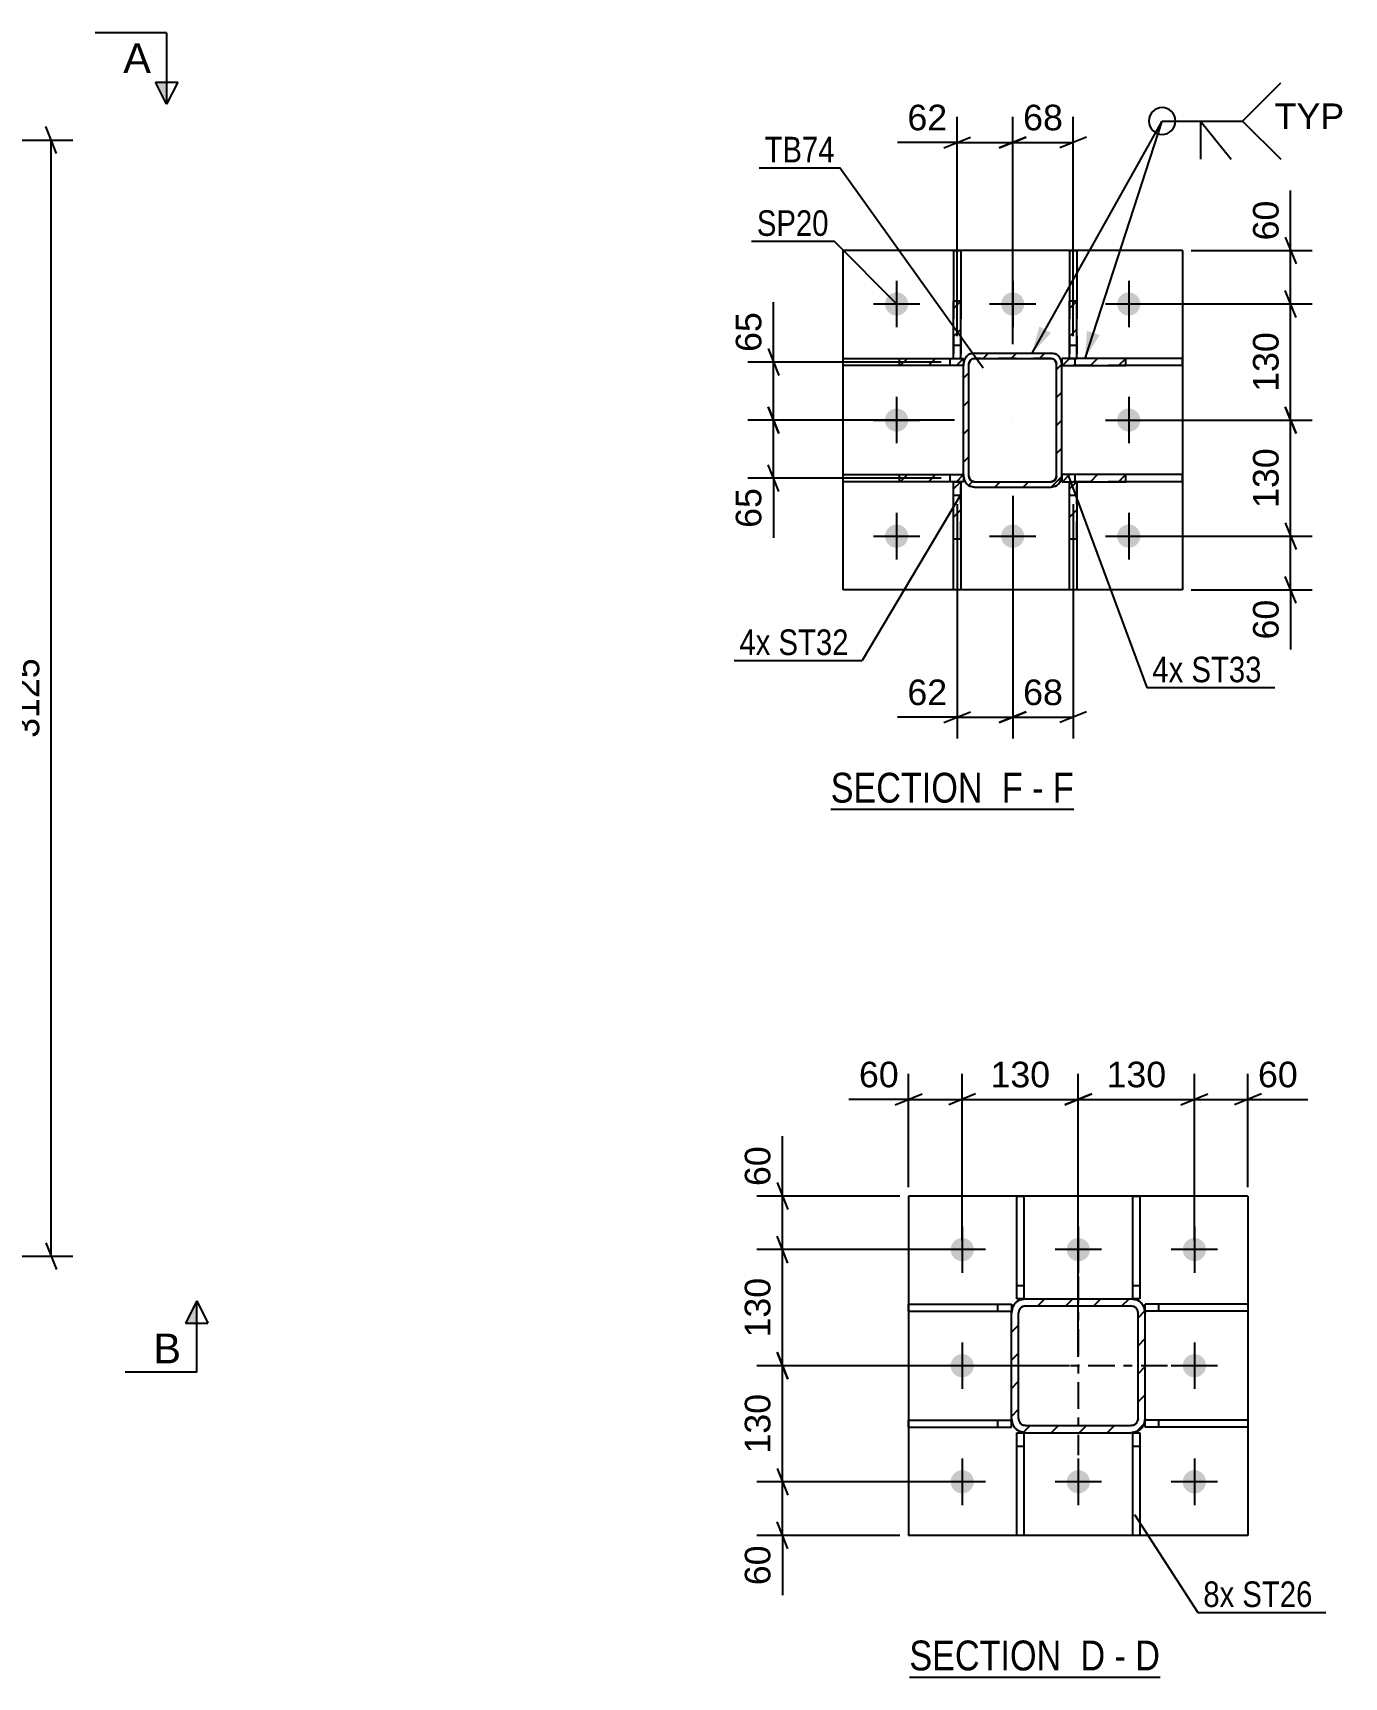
# Model space of a CAD drawing. Header units: millimetres. Extents: x 0 to 1189, y 0 to 841.
# Drawn here: x 789.3 to 936.2, y 449.3 to 633.4 of the extents above; entities that cross this region are included whole.
import ezdxf

# ---------------------------------------------------------------- set-up
doc = ezdxf.new("R2010")
doc.units = ezdxf.units.MM
doc.linetypes.add('DXK_LINE_DOT2', pattern=[3.9198, 1.9599, -1.9599])
doc.linetypes.add('DXK_LINE_DOT3', pattern=[5.9187, 2.979, -0.9799, 0.9799, -0.9799])
doc.styles.add('Arial', font='ARIAL.TTF', dxfattribs={"height": 0.2})
doc.styles.add('Arial Narrow', font='ARIALN.TTF', dxfattribs={"height": 0.2})

# ---------------------------------------------------------------- blocks, each defined once
blk = doc.blocks.new('Unknown-203770571-18 - 6657')
at = {"color": 6, "linetype": 'Continuous'}
blk.add_line((878.67, 546.48), (905.88, 546.48), dxfattribs=at)
at = {"color": 0, "linetype": 'Continuous'}
for points in [[(896.78, 547.23), (896.78, 550.73), (878.67, 550.73), (878.67, 547.23)], [(900.17, 547.23), (900.17, 550.73), (897.83, 550.73), (897.83, 547.23)], [(902.49, 547.23), (902.49, 550.73), (901.22, 550.73), (901.22, 547.23)], [(905.88, 547.23), (905.88, 550.73), (903.54, 550.73), (903.54, 547.23)]]:
    blk.add_wipeout(points, dxfattribs=at)
at = {"color": 7, "linetype": 'Continuous', "style": 'Arial Narrow'}
for s, p in [('SECTION ', (878.67, 547.23)), ('F', (897.83, 547.23)), ('F', (903.54, 547.23)), ('-', (901.22, 547.23))]:
    blk.add_text(s, height=3.34, dxfattribs=at).set_placement(p)
blk = doc.blocks.new('Unknown-203770571-13 - 39907')
at = {"color": 6, "linetype": 'Continuous'}
blk.add_line((887.48, 449.3), (915.55, 449.3), dxfattribs=at)
at = {"color": 0, "linetype": 'Continuous'}
for points in [[(905.59, 450.05), (905.59, 453.55), (887.48, 453.55), (887.48, 450.05)], [(909.41, 450.05), (909.41, 453.55), (906.64, 453.55), (906.64, 450.05)], [(911.73, 450.05), (911.73, 453.55), (910.46, 453.55), (910.46, 450.05)], [(915.55, 450.05), (915.55, 453.55), (912.78, 453.55), (912.78, 450.05)]]:
    blk.add_wipeout(points, dxfattribs=at)
at = {"color": 7, "linetype": 'Continuous', "style": 'Arial Narrow'}
for s, p in [('SECTION ', (887.48, 450.05)), ('D', (906.64, 450.05)), ('D', (912.78, 450.05)), ('-', (910.46, 450.05))]:
    blk.add_text(s, height=3.34, dxfattribs=at).set_placement(p)
blk = doc.blocks.new('Part-203770571-6800 - 6657')
at = {"linetype": 'Continuous'}
h = blk.add_hatch(dxfattribs=at)
h.set_pattern_fill('', scale=0.7, style=0, pattern_type=0)
h.set_pattern_definition([(45, (911.7072, 583.9714), (-1.57154, 1.57154), [])])
h.paths.add_polyline_path([(911.71, 583.17), (911.71, 583.97), (904.55, 583.97), (904.55, 583.17)])
at = {"color": 7, "linetype": 'DXK_LINE_DOT2'}
for p, q in [((911.71, 583.97), (904.55, 583.97)), ((904.55, 583.97), (904.55, 583.17)), ((906.05, 583.17), (906.05, 583.97)), ((911.71, 583.17), (904.55, 583.17))]:
    blk.add_line(p, q, dxfattribs=at)
at = {"color": 2, "linetype": 'Continuous'}
for p, q in [((911.71, 583.97), (904.55, 583.97)), ((904.55, 583.97), (904.55, 583.17)), ((918.05, 583.97), (911.71, 583.97)), ((911.71, 583.17), (911.71, 583.97)), ((918.05, 583.17), (918.05, 583.97)), ((904.55, 583.17), (911.71, 583.17)), ((918.05, 583.17), (911.71, 583.17))]:
    blk.add_line(p, q, dxfattribs=at)
blk = doc.blocks.new('Part-203770571-6832 - 6657')
at = {"linetype": 'Continuous'}
h = blk.add_hatch(dxfattribs=at)
h.set_pattern_fill('', scale=0.7, style=0, pattern_type=0)
h.set_pattern_definition([(45, (904.55, 583.7689), (-1.57154, 1.57154), [])])
h.paths.add_polyline_path([(904.46, 583.31), (904.55, 583.77), (904.55, 596.37), (904.46, 596.83), (904.2, 597.22), (903.81, 597.48), (903.35, 597.57), (894.75, 597.57), (894.29, 597.48), (893.9, 597.22), (893.64, 596.83), (893.55, 596.37), (893.55, 583.77), (893.64, 583.31), (893.9, 582.92), (894.29, 582.66), (894.75, 582.57), (903.35, 582.57), (903.81, 582.66), (904.2, 582.92)])
h.paths.add_polyline_path([(903.58, 583.21), (903.35, 583.17), (894.75, 583.17), (894.52, 583.21), (894.33, 583.34), (894.2, 583.54), (894.15, 583.77), (894.15, 596.37), (894.2, 596.6), (894.33, 596.79), (894.52, 596.92), (894.75, 596.97), (903.35, 596.97), (903.58, 596.92), (903.77, 596.79), (903.9, 596.6), (903.95, 596.37), (903.95, 583.77), (903.9, 583.54), (903.77, 583.34)])
at = {"color": 7, "linetype": 'DXK_LINE_DOT2'}
for p, q in [((893.55, 596.37), (893.64, 596.83)), ((894.2, 596.6), (894.15, 596.37)), ((894.33, 596.79), (894.2, 596.6)), ((894.29, 597.48), (894.75, 597.57)), ((894.52, 596.92), (894.33, 596.79)), ((894.75, 596.97), (894.52, 596.92)), ((894.75, 597.57), (903.35, 597.57)), ((903.35, 596.97), (894.75, 596.97)), ((903.35, 597.57), (903.81, 597.48)), ((903.58, 596.92), (903.35, 596.97)), ((903.77, 596.79), (903.58, 596.92)), ((903.9, 596.6), (903.77, 596.79)), ((903.95, 596.37), (903.9, 596.6)), ((904.46, 596.83), (904.55, 596.37)), ((893.55, 583.77), (893.55, 596.37)), ((894.15, 583.77), (894.15, 596.37)), ((903.95, 583.77), (903.95, 596.37)), ((904.55, 583.77), (904.55, 596.37)), ((893.64, 583.31), (893.55, 583.77)), ((894.15, 583.77), (894.2, 583.54)), ((903.9, 583.54), (903.95, 583.77)), ((904.55, 583.77), (904.46, 583.31)), ((894.2, 583.54), (894.33, 583.34)), ((894.75, 582.57), (894.29, 582.66)), ((894.33, 583.34), (894.52, 583.21)), ((894.52, 583.21), (894.75, 583.17)), ((894.75, 583.17), (903.35, 583.17)), ((894.75, 582.57), (903.35, 582.57)), ((903.35, 583.17), (903.58, 583.21)), ((903.81, 582.66), (903.35, 582.57)), ((903.58, 583.21), (903.77, 583.34)), ((903.77, 583.34), (903.9, 583.54))]:
    blk.add_line(p, q, dxfattribs=at)
at = {"color": 2, "linetype": 'Continuous'}
for p, q in [((893.64, 596.83), (893.55, 596.37)), ((894.15, 596.37), (894.2, 596.6)), ((894.2, 596.6), (894.33, 596.79)), ((894.75, 597.57), (894.29, 597.48)), ((894.33, 596.79), (894.52, 596.92)), ((894.52, 596.92), (894.75, 596.97)), ((894.75, 597.57), (903.35, 597.57)), ((894.75, 596.97), (903.35, 596.97)), ((903.81, 597.48), (903.35, 597.57)), ((903.35, 596.97), (903.58, 596.92)), ((903.58, 596.92), (903.77, 596.79)), ((903.77, 596.79), (903.9, 596.6)), ((903.9, 596.6), (903.95, 596.37)), ((904.55, 596.37), (904.46, 596.83)), ((893.55, 583.77), (893.55, 596.37)), ((894.15, 583.77), (894.15, 596.37)), ((903.95, 583.77), (903.95, 596.37)), ((904.55, 583.77), (904.55, 596.37)), ((893.55, 583.77), (893.64, 583.31)), ((894.2, 583.54), (894.15, 583.77)), ((903.95, 583.77), (903.9, 583.54)), ((904.46, 583.31), (904.55, 583.77)), ((894.33, 583.34), (894.2, 583.54)), ((894.29, 582.66), (894.75, 582.57)), ((894.52, 583.21), (894.33, 583.34)), ((894.75, 583.17), (894.52, 583.21)), ((894.75, 583.17), (903.35, 583.17)), ((894.75, 582.57), (903.35, 582.57)), ((903.58, 583.21), (903.35, 583.17)), ((903.35, 582.57), (903.81, 582.66)), ((903.77, 583.34), (903.58, 583.21)), ((903.9, 583.54), (903.77, 583.34))]:
    blk.add_line(p, q, dxfattribs=at)
at = {"color": 7, "linetype": 'DXK_LINE_DOT3'}
blk.add_line((899.05, 590.07), (899.05, 590.07), dxfattribs=at)
at = {"color": 7, "linetype": 'DXK_LINE_DOT2'}
for centre, start, end in [((894.75, 596.37), 112.5, 157.5), ((903.35, 596.37), 22.5, 67.5), ((894.75, 583.77), 202.5, 247.5), ((903.35, 583.77), 292.5, 337.5)]:
    blk.add_arc(centre, 1.2, start, end, dxfattribs=at)
at = {"color": 2, "linetype": 'Continuous'}
for centre, start, end in [((894.75, 596.37), 112.5, 157.5), ((903.35, 596.37), 22.5, 67.5), ((894.75, 583.77), 202.5, 247.5), ((903.35, 583.77), 292.5, 337.5)]:
    blk.add_arc(centre, 1.2, start, end, dxfattribs=at)
blk = doc.blocks.new('Part-203770571-6769 - 6657')
at = {"linetype": 'Continuous'}
h = blk.add_hatch(dxfattribs=at)
h.set_pattern_fill('', scale=0.7, style=0, pattern_type=0)
h.set_pattern_definition([(45, (906.2342, 603.3819), (-1.57154, 1.57154), [])])
h.paths.add_polyline_path([(906.23, 596.96), (906.23, 603.38), (905.43, 603.38), (905.43, 596.96)])
at = {"color": 2, "linetype": 'Continuous'}
for p, q in [((905.43, 609.07), (905.43, 603.38)), ((905.43, 609.07), (906.23, 609.07)), ((906.23, 609.07), (906.23, 603.38)), ((905.43, 596.96), (905.43, 603.38)), ((906.23, 603.38), (905.43, 603.38)), ((906.23, 596.96), (906.23, 603.38)), ((905.43, 596.96), (906.23, 596.96))]:
    blk.add_line(p, q, dxfattribs=at)
at = {"color": 7, "linetype": 'DXK_LINE_DOT2'}
for p, q in [((905.43, 603.38), (905.43, 596.96)), ((906.23, 603.38), (906.23, 596.96)), ((905.43, 598.46), (906.23, 598.46)), ((905.43, 596.96), (906.23, 596.96))]:
    blk.add_line(p, q, dxfattribs=at)
blk = doc.blocks.new('Part-203770571-6790 - 6657')
at = {"linetype": 'Continuous'}
h = blk.add_hatch(dxfattribs=at)
h.set_pattern_fill('', scale=0.7, style=0, pattern_type=0)
h.set_pattern_definition([(45, (893.5499, 583.9717), (-1.57154, 1.57154), [])])
h.paths.add_polyline_path([(893.55, 583.17), (893.55, 583.97), (886.39, 583.97), (886.39, 583.17)])
at = {"color": 2, "linetype": 'Continuous'}
for p, q in [((880.05, 583.17), (880.05, 583.97)), ((880.05, 583.97), (886.39, 583.97)), ((886.39, 583.97), (893.55, 583.97)), ((886.39, 583.17), (886.39, 583.97)), ((893.55, 583.97), (893.55, 583.17)), ((886.39, 583.17), (880.05, 583.17)), ((893.55, 583.17), (886.39, 583.17))]:
    blk.add_line(p, q, dxfattribs=at)
at = {"color": 7, "linetype": 'DXK_LINE_DOT2'}
for p, q in [((886.39, 583.97), (893.55, 583.97)), ((892.05, 583.17), (892.05, 583.97)), ((893.55, 583.97), (893.55, 583.17)), ((893.55, 583.17), (886.39, 583.17))]:
    blk.add_line(p, q, dxfattribs=at)
blk = doc.blocks.new('Part-203770571-6795 - 6657')
at = {"linetype": 'Continuous'}
h = blk.add_hatch(dxfattribs=at)
h.set_pattern_fill('', scale=0.7, style=0, pattern_type=0)
h.set_pattern_definition([(45, (893.5499, 596.9717), (-1.57154, 1.57154), [])])
h.paths.add_polyline_path([(893.55, 596.17), (893.55, 596.97), (886.39, 596.97), (886.39, 596.17)])
at = {"color": 2, "linetype": 'Continuous'}
for p, q in [((880.05, 596.17), (880.05, 596.97)), ((880.05, 596.97), (886.39, 596.97)), ((886.39, 596.97), (893.55, 596.97)), ((886.39, 596.17), (886.39, 596.97)), ((893.55, 596.97), (893.55, 596.17)), ((886.39, 596.17), (880.05, 596.17)), ((893.55, 596.17), (886.39, 596.17))]:
    blk.add_line(p, q, dxfattribs=at)
at = {"color": 7, "linetype": 'DXK_LINE_DOT2'}
for p, q in [((886.39, 596.97), (893.55, 596.97)), ((892.05, 596.17), (892.05, 596.97)), ((893.55, 596.97), (893.55, 596.17)), ((893.55, 596.17), (886.39, 596.17))]:
    blk.add_line(p, q, dxfattribs=at)
blk = doc.blocks.new('Part-203770571-6805 - 6657')
at = {"linetype": 'Continuous'}
h = blk.add_hatch(dxfattribs=at)
h.set_pattern_fill('', scale=0.7, style=0, pattern_type=0)
h.set_pattern_definition([(45, (911.7072, 596.9714), (-1.57154, 1.57154), [])])
h.paths.add_polyline_path([(911.71, 596.17), (911.71, 596.97), (904.55, 596.97), (904.55, 596.17)])
at = {"color": 7, "linetype": 'DXK_LINE_DOT2'}
for p, q in [((911.71, 596.97), (904.55, 596.97)), ((904.55, 596.97), (904.55, 596.17)), ((906.05, 596.17), (906.05, 596.97)), ((911.71, 596.17), (904.55, 596.17))]:
    blk.add_line(p, q, dxfattribs=at)
at = {"color": 2, "linetype": 'Continuous'}
for p, q in [((911.71, 596.97), (904.55, 596.97)), ((904.55, 596.97), (904.55, 596.17)), ((918.05, 596.97), (911.71, 596.97)), ((911.71, 596.17), (911.71, 596.97)), ((918.05, 596.17), (918.05, 596.97)), ((904.55, 596.17), (911.71, 596.17)), ((918.05, 596.17), (911.71, 596.17))]:
    blk.add_line(p, q, dxfattribs=at)
blk = doc.blocks.new('Part-203770571-6812 - 6657')
at = {"color": 2, "linetype": 'Continuous'}
for p, q in [((918.05, 609.07), (880.05, 609.07)), ((880.05, 571.07), (880.05, 609.07)), ((918.05, 609.07), (918.05, 571.07)), ((918.05, 571.07), (880.05, 571.07))]:
    blk.add_line(p, q, dxfattribs=at)
blk = doc.blocks.new('Part-203770571-6837 - 6657')
at = {"linetype": 'Continuous'}
h = blk.add_hatch(dxfattribs=at)
h.set_pattern_fill('', scale=0.7, style=0, pattern_type=0)
h.set_pattern_definition([(45, (893.2343, 583.161), (-1.57154, 1.57154), [])])
h.paths.add_polyline_path([(893.23, 576.75), (893.23, 583.16), (892.43, 583.16), (892.43, 576.75)])
at = {"color": 7, "linetype": 'DXK_LINE_DOT2'}
for p, q in [((892.43, 576.75), (892.43, 583.16)), ((892.43, 583.16), (893.23, 583.16)), ((893.23, 576.75), (893.23, 583.16)), ((892.43, 581.66), (893.23, 581.66))]:
    blk.add_line(p, q, dxfattribs=at)
at = {"color": 2, "linetype": 'Continuous'}
for p, q in [((892.43, 576.75), (892.43, 583.16)), ((892.43, 583.16), (893.23, 583.16)), ((893.23, 583.16), (893.23, 576.75)), ((892.43, 571.07), (892.43, 576.75)), ((893.23, 576.75), (892.43, 576.75)), ((893.23, 576.75), (893.23, 571.07)), ((893.23, 571.07), (892.43, 571.07))]:
    blk.add_line(p, q, dxfattribs=at)
blk = doc.blocks.new('Part-203770571-6842 - 6657')
at = {"linetype": 'Continuous'}
h = blk.add_hatch(dxfattribs=at)
h.set_pattern_fill('', scale=0.7, style=0, pattern_type=0)
h.set_pattern_definition([(45, (906.2337, 583.161), (-1.57154, 1.57154), [])])
h.paths.add_polyline_path([(906.23, 576.75), (906.23, 583.16), (905.43, 583.16), (905.43, 576.75)])
at = {"color": 7, "linetype": 'DXK_LINE_DOT2'}
for p, q in [((905.43, 576.75), (905.43, 583.16)), ((905.43, 583.16), (906.23, 583.16)), ((906.23, 576.75), (906.23, 583.16)), ((905.43, 581.66), (906.23, 581.66))]:
    blk.add_line(p, q, dxfattribs=at)
at = {"color": 2, "linetype": 'Continuous'}
for p, q in [((905.43, 576.75), (905.43, 583.16)), ((905.43, 583.16), (906.23, 583.16)), ((906.23, 583.16), (906.23, 576.75)), ((905.43, 571.07), (905.43, 576.75)), ((906.23, 576.75), (905.43, 576.75)), ((906.23, 576.75), (906.23, 571.07)), ((906.23, 571.07), (905.43, 571.07))]:
    blk.add_line(p, q, dxfattribs=at)
blk = doc.blocks.new('Part-203770571-6847 - 6657')
at = {"linetype": 'Continuous'}
h = blk.add_hatch(dxfattribs=at)
h.set_pattern_fill('', scale=0.7, style=0, pattern_type=0)
h.set_pattern_definition([(45, (893.2348, 603.3819), (-1.57154, 1.57154), [])])
h.paths.add_polyline_path([(893.23, 596.96), (893.23, 603.38), (892.43, 603.38), (892.43, 596.96)])
at = {"color": 2, "linetype": 'Continuous'}
for p, q in [((892.43, 609.07), (892.43, 603.38)), ((892.43, 609.07), (893.23, 609.07)), ((893.23, 609.07), (893.23, 603.38)), ((892.43, 596.96), (892.43, 603.38)), ((893.23, 603.38), (892.43, 603.38)), ((893.23, 596.96), (893.23, 603.38)), ((892.43, 596.96), (893.23, 596.96))]:
    blk.add_line(p, q, dxfattribs=at)
at = {"color": 7, "linetype": 'DXK_LINE_DOT2'}
for p, q in [((892.43, 603.38), (892.43, 596.96)), ((893.23, 603.38), (893.23, 596.96)), ((892.43, 598.46), (893.23, 598.46)), ((892.43, 596.96), (893.23, 596.96))]:
    blk.add_line(p, q, dxfattribs=at)
blk = doc.blocks.new('Bolt-203770571-6865 - 6657')
at = {"linetype": 'Continuous'}
for points in [[(887.35, 603.07, -1), (884.75, 603.07, -1)], [(900.35, 603.07, -1), (897.75, 603.07, -1)], [(913.35, 603.07, -1), (910.75, 603.07, -1)], [(887.35, 590.07, -1), (884.75, 590.07, -1)], [(913.35, 590.07, -1), (910.75, 590.07, -1)], [(887.35, 577.07, -1), (884.75, 577.07, -1)], [(900.35, 577.07, -1), (897.75, 577.07, -1)], [(913.35, 577.07, -1), (910.75, 577.07, -1)]]:
    blk.add_hatch(color=1, dxfattribs=at).paths.add_polyline_path(points)
at = {"color": 1, "linetype": 'Continuous'}
for p, q in [((886.05, 605.67), (886.05, 600.47)), ((899.05, 605.67), (899.05, 600.47)), ((912.05, 605.67), (912.05, 600.47)), ((883.45, 603.07), (888.65, 603.07)), ((896.45, 603.07), (901.65, 603.07)), ((909.45, 603.07), (914.65, 603.07)), ((886.05, 592.67), (886.05, 587.47)), ((912.05, 592.67), (912.05, 587.47)), ((883.45, 590.07), (888.65, 590.07)), ((909.45, 590.07), (914.65, 590.07)), ((886.05, 579.67), (886.05, 574.47)), ((899.05, 579.67), (899.05, 574.47)), ((912.05, 579.67), (912.05, 574.47)), ((883.45, 577.07), (888.65, 577.07)), ((896.45, 577.07), (901.65, 577.07)), ((909.45, 577.07), (914.65, 577.07))]:
    blk.add_line(p, q, dxfattribs=at)
blk = doc.blocks.new('Part-203770571-40049 - 39907')
at = {"color": 2, "linetype": 'Continuous'}
for p, q in [((899.5, 465.17), (899.5, 476.67)), ((899.5, 476.67), (900.3, 476.67)), ((900.3, 476.67), (900.3, 465.17)), ((900.3, 465.17), (899.5, 465.17))]:
    blk.add_line(p, q, dxfattribs=at)
at = {"color": 7, "linetype": 'DXK_LINE_DOT2'}
blk.add_line((899.5, 475.17), (900.3, 475.17), dxfattribs=at)
blk = doc.blocks.new('Part-203770571-39924 - 39907')
at = {"color": 2, "linetype": 'Continuous'}
for p, q in [((925.4, 503.17), (887.4, 503.17)), ((887.4, 503.17), (887.4, 465.17)), ((925.4, 503.17), (925.4, 465.17)), ((925.4, 465.17), (887.4, 465.17))]:
    blk.add_line(p, q, dxfattribs=at)
blk = doc.blocks.new('Part-203770571-40053 - 39907')
at = {"color": 2, "linetype": 'Continuous'}
for p, q in [((887.4, 477.27), (887.4, 478.07)), ((887.4, 478.07), (898.9, 478.07)), ((887.4, 477.27), (898.9, 477.27)), ((898.9, 477.27), (898.9, 478.07))]:
    blk.add_line(p, q, dxfattribs=at)
at = {"color": 7, "linetype": 'DXK_LINE_DOT2'}
blk.add_line((897.4, 477.27), (897.4, 478.07), dxfattribs=at)
blk = doc.blocks.new('Part-203770571-40005 - 39907')
at = {"linetype": 'Continuous'}
h = blk.add_hatch(dxfattribs=at)
h.set_pattern_fill('', scale=0.7, style=0, pattern_type=0)
h.set_pattern_definition([(45, (912.911, 476.7885), (-1.57154, 1.57154), [])])
h.paths.add_polyline_path([(912.3, 476.67), (912.91, 476.79), (913.43, 477.14), (913.78, 477.65), (913.9, 478.27), (913.9, 490.07), (913.78, 490.68), (913.43, 491.2), (912.91, 491.54), (912.3, 491.67), (900.5, 491.67), (899.89, 491.54), (899.37, 491.2), (899.02, 490.68), (898.9, 490.07), (898.9, 478.27), (899.02, 477.65), (899.37, 477.14), (899.89, 476.79), (900.5, 476.67)])
h.paths.add_polyline_path([(900.5, 477.47), (900.19, 477.53), (899.93, 477.7), (899.76, 477.96), (899.7, 478.27), (899.7, 490.07), (899.76, 490.37), (899.93, 490.63), (900.19, 490.81), (900.5, 490.87), (912.3, 490.87), (912.6, 490.81), (912.86, 490.63), (913.04, 490.37), (913.1, 490.07), (913.1, 478.27), (913.04, 477.96), (912.86, 477.7), (912.6, 477.53), (912.3, 477.47)])
at = {"color": 7, "linetype": 'DXK_LINE_DOT3'}
for p, q in [((906.4, 494.17), (906.4, 474.17)), ((916.4, 484.17), (896.4, 484.17))]:
    blk.add_line(p, q, dxfattribs=at)
at = {"color": 7, "linetype": 'DXK_LINE_DOT2'}
for p, q in [((899.89, 491.54), (900.5, 491.67)), ((900.5, 491.67), (912.3, 491.67)), ((912.3, 491.67), (912.91, 491.54)), ((898.9, 490.07), (899.02, 490.68)), ((898.9, 478.27), (898.9, 490.07)), ((899.76, 490.37), (899.7, 490.07)), ((899.7, 478.27), (899.7, 490.07)), ((900.5, 490.87), (900.19, 490.81)), ((900.5, 490.87), (912.3, 490.87)), ((912.6, 490.81), (912.3, 490.87)), ((913.1, 490.07), (913.04, 490.37)), ((913.1, 478.27), (913.1, 490.07)), ((913.78, 490.68), (913.9, 490.07)), ((913.9, 478.27), (913.9, 490.07)), ((899.02, 477.65), (898.9, 478.27)), ((899.7, 478.27), (899.76, 477.96)), ((900.19, 477.53), (900.5, 477.47)), ((900.5, 477.47), (912.3, 477.47)), ((912.3, 477.47), (912.6, 477.53)), ((913.04, 477.96), (913.1, 478.27)), ((913.9, 478.27), (913.78, 477.65)), ((900.5, 476.67), (899.89, 476.79)), ((900.5, 476.67), (912.3, 476.67)), ((912.91, 476.79), (912.3, 476.67))]:
    blk.add_line(p, q, dxfattribs=at)
at = {"color": 2, "linetype": 'Continuous'}
for p, q in [((900.5, 491.67), (899.89, 491.54)), ((900.5, 491.67), (912.3, 491.67)), ((912.91, 491.54), (912.3, 491.67)), ((899.02, 490.68), (898.9, 490.07)), ((898.9, 478.27), (898.9, 490.07)), ((899.7, 490.07), (899.76, 490.37)), ((899.7, 478.27), (899.7, 490.07)), ((900.19, 490.81), (900.5, 490.87)), ((900.5, 490.87), (912.3, 490.87)), ((912.3, 490.87), (912.6, 490.81)), ((913.04, 490.37), (913.1, 490.07)), ((913.1, 478.27), (913.1, 490.07)), ((913.9, 490.07), (913.78, 490.68)), ((913.9, 478.27), (913.9, 490.07)), ((898.9, 478.27), (899.02, 477.65)), ((899.76, 477.96), (899.7, 478.27)), ((900.5, 477.47), (900.19, 477.53)), ((900.5, 477.47), (912.3, 477.47)), ((912.6, 477.53), (912.3, 477.47)), ((913.1, 478.27), (913.04, 477.96)), ((913.78, 477.65), (913.9, 478.27)), ((899.89, 476.79), (900.5, 476.67)), ((900.5, 476.67), (912.3, 476.67)), ((912.3, 476.67), (912.91, 476.79))]:
    blk.add_line(p, q, dxfattribs=at)
at = {"color": 7, "linetype": 'DXK_LINE_DOT2'}
for centre, radius, start, end in [((900.5, 490.07), 1.6, 112.5, 157.5), ((900.5, 490.07), 0.8, 112.5, 157.5), ((912.3, 490.07), 0.8, 22.5, 67.5), ((912.3, 490.07), 1.6, 22.5, 67.5), ((900.5, 478.27), 1.6, 202.5, 247.5), ((900.5, 478.27), 0.8, 202.5, 247.5), ((912.3, 478.27), 0.8, 292.5, 337.5), ((912.3, 478.27), 1.6, 292.5, 337.5)]:
    blk.add_arc(centre, radius, start, end, dxfattribs=at)
at = {"color": 2, "linetype": 'Continuous'}
for centre, radius, start, end in [((900.5, 490.07), 1.6, 112.5, 157.5), ((900.5, 490.07), 0.8, 112.5, 157.5), ((912.3, 490.07), 0.8, 22.5, 67.5), ((912.3, 490.07), 1.6, 22.5, 67.5), ((900.5, 478.27), 1.6, 202.5, 247.5), ((900.5, 478.27), 0.8, 202.5, 247.5), ((912.3, 478.27), 0.8, 292.5, 337.5), ((912.3, 478.27), 1.6, 292.5, 337.5)]:
    blk.add_arc(centre, radius, start, end, dxfattribs=at)
blk = doc.blocks.new('Part-203770571-40050 - 39907')
at = {"color": 2, "linetype": 'Continuous'}
for p, q in [((912.5, 465.17), (912.5, 476.67)), ((912.5, 476.67), (913.3, 476.67)), ((913.3, 476.67), (913.3, 465.17)), ((913.3, 465.17), (912.5, 465.17))]:
    blk.add_line(p, q, dxfattribs=at)
at = {"color": 7, "linetype": 'DXK_LINE_DOT2'}
blk.add_line((912.5, 475.17), (913.3, 475.17), dxfattribs=at)
blk = doc.blocks.new('Part-203770571-40051 - 39907')
at = {"color": 2, "linetype": 'Continuous'}
for p, q in [((899.5, 491.67), (899.5, 503.17)), ((899.5, 503.17), (900.3, 503.17)), ((900.3, 503.17), (900.3, 491.67)), ((900.3, 491.67), (899.5, 491.67))]:
    blk.add_line(p, q, dxfattribs=at)
at = {"color": 7, "linetype": 'DXK_LINE_DOT2'}
blk.add_line((899.5, 493.17), (900.3, 493.17), dxfattribs=at)
blk = doc.blocks.new('Part-203770571-40052 - 39907')
at = {"color": 2, "linetype": 'Continuous'}
for p, q in [((912.5, 491.67), (912.5, 503.17)), ((912.5, 503.17), (913.3, 503.17)), ((913.3, 503.17), (913.3, 491.67)), ((913.3, 491.67), (912.5, 491.67))]:
    blk.add_line(p, q, dxfattribs=at)
at = {"color": 7, "linetype": 'DXK_LINE_DOT2'}
blk.add_line((912.5, 493.17), (913.3, 493.17), dxfattribs=at)
blk = doc.blocks.new('Part-203770571-40054 - 39907')
at = {"color": 2, "linetype": 'Continuous'}
for p, q in [((887.4, 490.27), (887.4, 491.07)), ((887.4, 491.07), (898.9, 491.07)), ((887.4, 490.27), (898.9, 490.27)), ((898.9, 491.07), (898.9, 490.27))]:
    blk.add_line(p, q, dxfattribs=at)
at = {"color": 7, "linetype": 'DXK_LINE_DOT2'}
blk.add_line((897.4, 490.27), (897.4, 491.07), dxfattribs=at)
blk = doc.blocks.new('Part-203770571-40055 - 39907')
at = {"color": 2, "linetype": 'Continuous'}
for p, q in [((925.4, 478.07), (913.9, 478.07)), ((913.9, 477.27), (913.9, 478.07)), ((925.4, 477.27), (913.9, 477.27)), ((925.4, 478.07), (925.4, 477.27))]:
    blk.add_line(p, q, dxfattribs=at)
at = {"color": 7, "linetype": 'DXK_LINE_DOT2'}
blk.add_line((915.4, 477.27), (915.4, 478.07), dxfattribs=at)
blk = doc.blocks.new('Part-203770571-40056 - 39907')
at = {"color": 2, "linetype": 'Continuous'}
for p, q in [((925.4, 491.07), (913.9, 491.07)), ((913.9, 490.27), (913.9, 491.07)), ((925.4, 490.27), (913.9, 490.27)), ((925.4, 491.07), (925.4, 490.27))]:
    blk.add_line(p, q, dxfattribs=at)
at = {"color": 7, "linetype": 'DXK_LINE_DOT2'}
blk.add_line((915.4, 490.27), (915.4, 491.07), dxfattribs=at)
blk = doc.blocks.new('Bolt-203770571-40081 - 39907')
at = {"linetype": 'Continuous'}
for points in [[(894.7, 497.17, -1), (892.1, 497.17, -1)], [(907.7, 497.17, -1), (905.1, 497.17, -1)], [(920.7, 497.17, -1), (918.1, 497.17, -1)], [(894.7, 484.17, -1), (892.1, 484.17, -1)], [(920.7, 484.17, -1), (918.1, 484.17, -1)], [(894.7, 471.17, -1), (892.1, 471.17, -1)], [(907.7, 471.17, -1), (905.1, 471.17, -1)], [(920.7, 471.17, -1), (918.1, 471.17, -1)]]:
    blk.add_hatch(color=1, dxfattribs=at).paths.add_polyline_path(points)
at = {"color": 1, "linetype": 'Continuous'}
for p, q in [((893.4, 499.77), (893.4, 494.57)), ((906.4, 499.77), (906.4, 494.57)), ((919.4, 499.77), (919.4, 494.57)), ((896, 497.17), (890.8, 497.17)), ((909, 497.17), (903.8, 497.17)), ((922, 497.17), (916.8, 497.17)), ((893.4, 486.77), (893.4, 481.57)), ((919.4, 486.77), (919.4, 481.57)), ((896, 484.17), (890.8, 484.17)), ((922, 484.17), (916.8, 484.17)), ((893.4, 473.77), (893.4, 468.57)), ((906.4, 473.77), (906.4, 468.57)), ((919.4, 473.77), (919.4, 468.57)), ((896, 471.17), (890.8, 471.17)), ((909, 471.17), (903.8, 471.17)), ((922, 471.17), (916.8, 471.17))]:
    blk.add_line(p, q, dxfattribs=at)
blk = doc.blocks.new('StraightDimension-203770571-7008 - 6657')
at = {"color": 7, "linetype": 'Continuous'}
for p, q in [((892.83, 580.66), (892.83, 554.4)), ((899.05, 581.57), (899.05, 554.4)), ((891.33, 556.2), (894.33, 557.4)), ((892.83, 556.8), (899.05, 556.8)), ((900.55, 557.4), (897.55, 556.2))]:
    blk.add_line(p, q, dxfattribs=at)
at = {"color": 0}
blk.add_wipeout([(892.31, 557.55), (892.31, 561.75), (886.66, 561.75), (886.66, 557.55)], dxfattribs=at)
at = {"color": 7, "linetype": 'Continuous'}
blk.add_line((892.83, 556.8), (886.14, 556.8), dxfattribs=at)
blk.add_line((892.83, 556.8), (886.14, 556.8), dxfattribs=at)
at = {"color": 3, "style": 'Arial'}
blk.add_text('62', height=2.865, dxfattribs=at).set_placement((887.26, 558.15))
blk = doc.blocks.new('StraightDimension-203770571-6961 - 6657')
at = {"color": 7, "linetype": 'Continuous'}
for p, q in [((892.83, 599.46), (892.83, 624.02)), ((899.05, 598.57), (899.05, 624.02)), ((891.33, 620.57), (894.33, 621.77)), ((892.83, 621.17), (899.05, 621.17)), ((900.55, 621.77), (897.55, 620.57))]:
    blk.add_line(p, q, dxfattribs=at)
at = {"color": 0}
blk.add_wipeout([(892.31, 621.92), (892.31, 626.12), (886.66, 626.12), (886.66, 621.92)], dxfattribs=at)
at = {"color": 7, "linetype": 'Continuous'}
blk.add_line((892.83, 621.17), (886.14, 621.17), dxfattribs=at)
blk.add_line((892.83, 621.17), (886.14, 621.17), dxfattribs=at)
at = {"color": 3, "style": 'Arial'}
blk.add_text('62', height=2.865, dxfattribs=at).set_placement((887.26, 622.52))
blk = doc.blocks.new('StraightDimension-203770571-6969 - 6657')
at = {"color": 7, "linetype": 'Continuous'}
for p, q in [((929.58, 578.57), (930.78, 575.57)), ((913.05, 577.07), (932.58, 577.07)), ((930.18, 571.07), (930.18, 577.07)), ((919.05, 571.07), (932.58, 571.07)), ((930.78, 569.57), (929.58, 572.57))]:
    blk.add_line(p, q, dxfattribs=at)
at = {"color": 0}
blk.add_wipeout([(929.43, 570.54), (925.23, 570.54), (925.23, 564.9), (929.43, 564.9)], dxfattribs=at)
at = {"color": 7, "linetype": 'Continuous'}
blk.add_line((930.18, 571.07), (930.18, 564.37), dxfattribs=at)
blk.add_line((930.18, 571.07), (930.18, 564.37), dxfattribs=at)
at = {"color": 3, "style": 'Arial'}
blk.add_text('60', height=2.865, rotation=90.0002, dxfattribs=at).set_placement((928.83, 565.5))
blk = doc.blocks.new('StraightDimension-203770571-6953 - 6657')
at = {"color": 7, "linetype": 'Continuous'}
for p, q in [((899.05, 598.57), (899.05, 624.02)), ((905.83, 599.46), (905.83, 624.02)), ((897.55, 620.57), (900.55, 621.77)), ((899.05, 621.17), (905.83, 621.17)), ((907.33, 621.77), (904.33, 620.57))]:
    blk.add_line(p, q, dxfattribs=at)
at = {"color": 0}
blk.add_wipeout([(905.27, 621.92), (905.27, 626.12), (899.62, 626.12), (899.62, 621.92)], dxfattribs=at)
at = {"color": 3, "style": 'Arial'}
blk.add_text('68', height=2.865, dxfattribs=at).set_placement((900.22, 622.52))
blk = doc.blocks.new('StraightDimension-203770571-6979 - 6657')
at = {"color": 7, "linetype": 'Continuous'}
for p, q in [((929.58, 610.57), (930.78, 607.57)), ((919.05, 609.07), (932.58, 609.07)), ((930.18, 603.07), (930.18, 609.07)), ((930.78, 601.57), (929.58, 604.57)), ((913.05, 603.07), (932.58, 603.07))]:
    blk.add_line(p, q, dxfattribs=at)
at = {"color": 0}
blk.add_wipeout([(929.43, 615.24), (925.23, 615.24), (925.23, 609.59), (929.43, 609.59)], dxfattribs=at)
at = {"color": 7, "linetype": 'Continuous'}
blk.add_line((930.18, 609.07), (930.18, 615.77), dxfattribs=at)
blk.add_line((930.18, 609.07), (930.18, 615.77), dxfattribs=at)
at = {"color": 3, "style": 'Arial'}
blk.add_text('60', height=2.865, rotation=90.0002, dxfattribs=at).set_placement((928.83, 610.19))
blk = doc.blocks.new('StraightDimension-203770571-6994 - 6657')
at = {"color": 7, "linetype": 'Continuous'}
for p, q in [((871.65, 598.07), (872.85, 595.07)), ((891.05, 596.57), (869.4, 596.57)), ((872.25, 590.07), (872.25, 596.57)), ((872.85, 588.57), (871.65, 591.57)), ((892.55, 590.07), (869.4, 590.07))]:
    blk.add_line(p, q, dxfattribs=at)
at = {"color": 0}
blk.add_wipeout([(871.5, 602.74), (867.3, 602.74), (867.3, 597.1), (871.5, 597.1)], dxfattribs=at)
at = {"color": 7, "linetype": 'Continuous'}
blk.add_line((872.25, 596.57), (872.25, 603.27), dxfattribs=at)
blk.add_line((872.25, 596.57), (872.25, 603.27), dxfattribs=at)
at = {"color": 3, "style": 'Arial'}
blk.add_text('65', height=2.865, rotation=90.0002, dxfattribs=at).set_placement((870.9, 597.7))
blk = doc.blocks.new('StraightDimension-203770571-7001 - 6657')
at = {"color": 7, "linetype": 'Continuous'}
for p, q in [((871.65, 591.57), (872.85, 588.57)), ((892.55, 590.07), (869.4, 590.07)), ((872.25, 583.57), (872.25, 590.07)), ((872.85, 582.07), (871.65, 585.07)), ((891.05, 583.57), (869.4, 583.57))]:
    blk.add_line(p, q, dxfattribs=at)
at = {"color": 0}
blk.add_wipeout([(871.5, 583.05), (867.3, 583.05), (867.3, 577.4), (871.5, 577.4)], dxfattribs=at)
at = {"color": 7, "linetype": 'Continuous'}
blk.add_line((872.25, 583.57), (872.25, 576.87), dxfattribs=at)
blk.add_line((872.25, 583.57), (872.25, 576.87), dxfattribs=at)
at = {"color": 3, "style": 'Arial'}
blk.add_text('65', height=2.865, rotation=90.0002, dxfattribs=at).set_placement((870.9, 578))
blk = doc.blocks.new('StraightDimension-203770571-7013 - 6657')
at = {"color": 7, "linetype": 'Continuous'}
for p, q in [((899.05, 581.57), (899.05, 554.4)), ((905.83, 580.66), (905.83, 554.4)), ((897.55, 556.2), (900.55, 557.4)), ((899.05, 556.8), (905.83, 556.8)), ((907.33, 557.4), (904.33, 556.2))]:
    blk.add_line(p, q, dxfattribs=at)
at = {"color": 0}
blk.add_wipeout([(905.27, 557.55), (905.27, 561.75), (899.62, 561.75), (899.62, 557.55)], dxfattribs=at)
at = {"color": 3, "style": 'Arial'}
blk.add_text('68', height=2.865, dxfattribs=at).set_placement((900.22, 558.15))
blk = doc.blocks.new('StraightDimension-203770571-23398 - 6657')
at = {"color": 7, "linetype": 'Continuous'}
for p, q in [((930.78, 588.57), (929.58, 591.57)), ((913.05, 590.07), (932.58, 590.07)), ((930.18, 577.07), (930.18, 590.07)), ((929.58, 578.57), (930.78, 575.57)), ((913.05, 577.07), (932.58, 577.07))]:
    blk.add_line(p, q, dxfattribs=at)
at = {"color": 0}
blk.add_wipeout([(929.43, 587.5), (925.23, 587.5), (925.23, 579.63), (929.43, 579.63)], dxfattribs=at)
at = {"color": 3, "style": 'Arial'}
blk.add_text('130', height=2.865, rotation=90.0002, dxfattribs=at).set_placement((928.83, 580.23))
blk = doc.blocks.new('StraightDimension-203770571-23400 - 6657')
at = {"color": 7, "linetype": 'Continuous'}
for p, q in [((930.78, 601.57), (929.58, 604.57)), ((913.05, 603.07), (932.58, 603.07)), ((930.18, 590.07), (930.18, 603.07)), ((929.58, 591.57), (930.78, 588.57)), ((913.05, 590.07), (932.58, 590.07))]:
    blk.add_line(p, q, dxfattribs=at)
at = {"color": 0}
blk.add_wipeout([(929.43, 600.5), (925.23, 600.5), (925.23, 592.63), (929.43, 592.63)], dxfattribs=at)
at = {"color": 3, "style": 'Arial'}
blk.add_text('130', height=2.865, rotation=90.0002, dxfattribs=at).set_placement((928.83, 593.23))
blk = doc.blocks.new('StraightDimension-203770571-30698 - 2970')
at = {"color": 7, "linetype": 'Continuous'}
for p, q in [((791.98, 619.93), (790.78, 622.93)), ((774.07, 621.43), (793.78, 621.43)), ((791.38, 496.43), (791.38, 621.43)), ((790.78, 497.93), (791.98, 494.93)), ((745.04, 496.43), (793.78, 496.43))]:
    blk.add_line(p, q, dxfattribs=at)
at = {"color": 0}
blk.add_wipeout([(790.63, 563.98), (786.43, 563.98), (786.43, 553.88), (790.63, 553.88)], dxfattribs=at)
at = {"color": 3, "style": 'Arial'}
blk.add_text('3125', height=2.865, rotation=90.0002, dxfattribs=at).set_placement((790.03, 554.48))
blk = doc.blocks.new('StraightDimension-203770571-43913 - 39907')
at = {"color": 7, "linetype": 'Continuous'}
for p, q in [((906.4, 485.17), (906.4, 516.85)), ((919.4, 498.17), (919.4, 516.85)), ((907.9, 514.6), (904.9, 513.4)), ((906.4, 514), (919.4, 514)), ((917.9, 513.4), (920.9, 514.6))]:
    blk.add_line(p, q, dxfattribs=at)
at = {"color": 0}
blk.add_wipeout([(916.83, 514.75), (916.83, 518.95), (908.96, 518.95), (908.96, 514.75)], dxfattribs=at)
at = {"color": 3, "style": 'Arial'}
blk.add_text('130', height=2.865, dxfattribs=at).set_placement((909.56, 515.35))
blk = doc.blocks.new('StraightDimension-203770571-43912 - 39907')
at = {"color": 7, "linetype": 'Continuous'}
for p, q in [((919.4, 498.17), (919.4, 516.85)), ((925.4, 504.17), (925.4, 516.85)), ((917.9, 513.4), (920.9, 514.6)), ((919.4, 514), (925.4, 514)), ((926.9, 514.6), (923.9, 513.4))]:
    blk.add_line(p, q, dxfattribs=at)
at = {"color": 0}
blk.add_wipeout([(931.57, 514.75), (931.57, 518.95), (925.92, 518.95), (925.92, 514.75)], dxfattribs=at)
at = {"color": 7, "linetype": 'Continuous'}
blk.add_line((925.4, 514), (932.1, 514), dxfattribs=at)
blk.add_line((925.4, 514), (932.1, 514), dxfattribs=at)
at = {"color": 3, "style": 'Arial'}
blk.add_text('60', height=2.865, dxfattribs=at).set_placement((926.52, 515.35))
blk = doc.blocks.new('StraightDimension-203770571-43982 - 39907')
at = {"color": 7, "linetype": 'Continuous'}
for p, q in [((892.4, 497.17), (870.41, 497.17)), ((873.86, 495.67), (872.66, 498.67)), ((873.26, 484.17), (873.26, 497.17)), ((872.66, 485.67), (873.86, 482.67)), ((905.4, 484.17), (870.41, 484.17))]:
    blk.add_line(p, q, dxfattribs=at)
at = {"color": 0}
blk.add_wipeout([(872.51, 494.6), (868.31, 494.6), (868.31, 486.73), (872.51, 486.73)], dxfattribs=at)
at = {"color": 3, "style": 'Arial'}
blk.add_text('130', height=2.865, rotation=90.0002, dxfattribs=at).set_placement((871.91, 487.33))
blk = doc.blocks.new('StraightDimension-203770571-43914 - 39907')
at = {"color": 7, "linetype": 'Continuous'}
for p, q in [((893.4, 498.17), (893.4, 516.85)), ((906.4, 485.17), (906.4, 516.85)), ((894.9, 514.6), (891.9, 513.4)), ((893.4, 514), (906.4, 514)), ((904.9, 513.4), (907.9, 514.6))]:
    blk.add_line(p, q, dxfattribs=at)
at = {"color": 0}
blk.add_wipeout([(903.83, 514.75), (903.83, 518.95), (895.96, 518.95), (895.96, 514.75)], dxfattribs=at)
at = {"color": 3, "style": 'Arial'}
blk.add_text('130', height=2.865, dxfattribs=at).set_placement((896.56, 515.35))
blk = doc.blocks.new('StraightDimension-203770571-43915 - 39907')
at = {"color": 7, "linetype": 'Continuous'}
for p, q in [((887.4, 504.17), (887.4, 516.85)), ((893.4, 498.17), (893.4, 516.85)), ((885.9, 513.4), (888.9, 514.6)), ((887.4, 514), (893.4, 514)), ((894.9, 514.6), (891.9, 513.4))]:
    blk.add_line(p, q, dxfattribs=at)
at = {"color": 0}
blk.add_wipeout([(886.87, 514.75), (886.87, 518.95), (881.23, 518.95), (881.23, 514.75)], dxfattribs=at)
at = {"color": 7, "linetype": 'Continuous'}
blk.add_line((887.4, 514), (880.7, 514), dxfattribs=at)
blk.add_line((887.4, 514), (880.7, 514), dxfattribs=at)
at = {"color": 3, "style": 'Arial'}
blk.add_text('60', height=2.865, dxfattribs=at).set_placement((881.83, 515.35))
blk = doc.blocks.new('StraightDimension-203770571-43981 - 39907')
at = {"color": 7, "linetype": 'Continuous'}
for p, q in [((872.66, 504.67), (873.86, 501.67)), ((886.4, 503.17), (870.41, 503.17)), ((873.26, 497.17), (873.26, 503.17)), ((892.4, 497.17), (870.41, 497.17)), ((873.86, 495.67), (872.66, 498.67))]:
    blk.add_line(p, q, dxfattribs=at)
at = {"color": 0}
blk.add_wipeout([(872.51, 509.34), (868.31, 509.34), (868.31, 503.69), (872.51, 503.69)], dxfattribs=at)
at = {"color": 7, "linetype": 'Continuous'}
blk.add_line((873.26, 503.17), (873.26, 509.86), dxfattribs=at)
blk.add_line((873.26, 503.17), (873.26, 509.86), dxfattribs=at)
at = {"color": 3, "style": 'Arial'}
blk.add_text('60', height=2.865, rotation=90.0002, dxfattribs=at).set_placement((871.91, 504.29))
blk = doc.blocks.new('StraightDimension-203770571-43983 - 39907')
at = {"color": 7, "linetype": 'Continuous'}
for p, q in [((873.86, 482.67), (872.66, 485.67)), ((905.4, 484.17), (870.41, 484.17)), ((873.26, 471.17), (873.26, 484.17)), ((872.66, 472.67), (873.86, 469.67)), ((892.4, 471.17), (870.41, 471.17))]:
    blk.add_line(p, q, dxfattribs=at)
at = {"color": 0}
blk.add_wipeout([(872.51, 481.6), (868.31, 481.6), (868.31, 473.73), (872.51, 473.73)], dxfattribs=at)
at = {"color": 3, "style": 'Arial'}
blk.add_text('130', height=2.865, rotation=90.0002, dxfattribs=at).set_placement((871.91, 474.33))
blk = doc.blocks.new('StraightDimension-203770571-43984 - 39907')
at = {"color": 7, "linetype": 'Continuous'}
for p, q in [((872.66, 472.67), (873.86, 469.67)), ((892.4, 471.17), (870.41, 471.17)), ((873.26, 465.17), (873.26, 471.17)), ((873.86, 463.67), (872.66, 466.67)), ((886.4, 465.17), (870.41, 465.17))]:
    blk.add_line(p, q, dxfattribs=at)
at = {"color": 0}
blk.add_wipeout([(872.51, 464.64), (868.31, 464.64), (868.31, 458.99), (872.51, 458.99)], dxfattribs=at)
at = {"color": 7, "linetype": 'Continuous'}
blk.add_line((873.26, 465.17), (873.26, 458.47), dxfattribs=at)
blk.add_line((873.26, 465.17), (873.26, 458.47), dxfattribs=at)
at = {"color": 3, "style": 'Arial'}
blk.add_text('60', height=2.865, rotation=90.0002, dxfattribs=at).set_placement((871.91, 459.59))
blk = doc.blocks.new('Mark-203770571-6808 - 6657')
at = {"color": 0}
blk.add_wipeout([(878.44, 610.7), (878.44, 613.7), (870.4, 613.7), (870.4, 610.7)], dxfattribs=at)
blk.add_wipeout([(878.44, 610.7), (878.44, 613.7), (870.4, 613.7), (870.4, 610.7)], dxfattribs=at)
at = {"color": 30, "linetype": 'Continuous'}
for p in [(869.8, 610.1), (886.12, 603)]:
    blk.add_line(p, (879.04, 610.1), dxfattribs=at)
at = {"color": 3, "style": 'Arial Narrow'}
blk.add_text('SP20', height=2.863, dxfattribs=at).set_placement((870.4, 610.7))
blk = doc.blocks.new('WeldMark-203770571-7018 - 6657')
at = {"linetype": 'Continuous'}
for points in [[(903.34, 599.82), (901.22, 597.57), (902.03, 600.55)], [(908.79, 599.59), (907.15, 596.97), (907.37, 600.06)]]:
    blk.add_hatch(color=30, dxfattribs=at).paths.add_polyline_path(points)
at = {"color": 30, "linetype": 'Continuous'}
for p, q in [((901.22, 597.57), (915.79, 623.56)), ((907.15, 596.97), (915.79, 623.56)), ((915.79, 623.56), (924.79, 623.56))]:
    blk.add_line(p, q, dxfattribs=at)
at = {"color": 3, "linetype": 'Continuous'}
for q in [(923.51, 619.27), (920.08, 619.27)]:
    blk.add_line((920.08, 623.56), q, dxfattribs=at)
for start, end in [(90, 270), (270, 90)]:
    blk.add_arc((915.79, 623.56), 1.5, start, end, dxfattribs=at)
at = {"color": 0, "linetype": 'Continuous'}
blk.add_wipeout([(936.17, 622.66), (936.17, 625.66), (928.39, 625.66), (928.39, 622.66)], dxfattribs=at)
blk.add_wipeout([(936.17, 622.66), (936.17, 625.66), (928.39, 625.66), (928.39, 622.66)], dxfattribs=at)
at = {"color": 3, "linetype": 'Continuous'}
for q in [(929.08, 627.84), (929.08, 619.27)]:
    blk.add_line((924.79, 623.56), q, dxfattribs=at)
at = {"color": 3, "linetype": 'Continuous', "style": 'Arial'}
blk.add_text('TYP', height=2.865, dxfattribs=at).set_placement((928.39, 622.66))
blk = doc.blocks.new('Mark-203770571-6828 - 6657')
at = {"color": 0}
blk.add_wipeout([(879.11, 618.93), (879.11, 621.93), (871.26, 621.93), (871.26, 618.93)], dxfattribs=at)
blk.add_wipeout([(879.11, 618.93), (879.11, 621.93), (871.26, 621.93), (871.26, 618.93)], dxfattribs=at)
at = {"color": 30, "linetype": 'Continuous'}
for p in [(870.66, 618.33), (895.73, 595.87)]:
    blk.add_line(p, (879.71, 618.33), dxfattribs=at)
at = {"color": 3, "style": 'Arial Narrow'}
blk.add_text('TB74', height=2.863, dxfattribs=at).set_placement((871.26, 618.93))
blk = doc.blocks.new('MarkSet-203770571-7072 - 6657')
at = {"color": 30, "linetype": 'Continuous'}
blk.add_line((893.23, 581.74), (882.18, 563.16), dxfattribs=at)
at = {"color": 0}
blk.add_wipeout([(871.92, 563.76), (871.92, 566.76), (868.45, 566.76), (868.45, 563.76)], dxfattribs=at)
blk.add_wipeout([(871.92, 563.76), (871.92, 566.76), (868.45, 566.76), (868.45, 563.76)], dxfattribs=at)
at = {"color": 3, "style": 'Arial Narrow'}
blk.add_text('4x', height=2.863, dxfattribs=at).set_placement((868.45, 563.76))
at = {"color": 0}
blk.add_wipeout([(880.68, 563.76), (880.68, 566.76), (872.82, 566.76), (872.82, 563.76)], dxfattribs=at)
blk.add_wipeout([(880.68, 563.76), (880.68, 566.76), (872.82, 566.76), (872.82, 563.76)], dxfattribs=at)
at = {"color": 30, "linetype": 'Continuous'}
blk.add_line((867.85, 563.16), (882.18, 563.16), dxfattribs=at)
at = {"color": 3, "style": 'Arial Narrow'}
blk.add_text('ST32', height=2.863, dxfattribs=at).set_placement((872.82, 563.76))
blk = doc.blocks.new('MarkSet-203770571-7102 - 6657')
at = {"color": 0}
blk.add_wipeout([(918.17, 560.71), (918.17, 563.71), (914.69, 563.71), (914.69, 560.71)], dxfattribs=at)
blk.add_wipeout([(918.17, 560.71), (918.17, 563.71), (914.69, 563.71), (914.69, 560.71)], dxfattribs=at)
at = {"color": 30, "linetype": 'Continuous'}
blk.add_line((905.31, 583.77), (914.09, 560.11), dxfattribs=at)
at = {"color": 3, "style": 'Arial Narrow'}
blk.add_text('4x', height=2.863, dxfattribs=at).set_placement((914.69, 560.71))
at = {"color": 0}
blk.add_wipeout([(926.92, 560.71), (926.92, 563.71), (919.07, 563.71), (919.07, 560.71)], dxfattribs=at)
blk.add_wipeout([(926.92, 560.71), (926.92, 563.71), (919.07, 563.71), (919.07, 560.71)], dxfattribs=at)
at = {"color": 30, "linetype": 'Continuous'}
blk.add_line((914.09, 560.11), (928.42, 560.11), dxfattribs=at)
at = {"color": 3, "style": 'Arial Narrow'}
blk.add_text('ST33', height=2.863, dxfattribs=at).set_placement((919.07, 560.71))
blk = doc.blocks.new('SectionMark-203770571-5002 - 2970')
at = {"linetype": 'Continuous'}
blk.add_hatch(color=6, dxfattribs=at).paths.add_polyline_path([(803.04, 627.93), (804.29, 627.93), (804.29, 625.43)])
at = {"color": 6, "linetype": 'Continuous'}
for p, q in [((804.29, 633.43), (796.29, 633.43)), ((804.29, 633.43), (804.29, 625.43)), ((803.04, 627.93), (805.54, 627.93)), ((804.29, 625.43), (803.04, 627.93)), ((805.54, 627.93), (804.29, 625.43))]:
    blk.add_line(p, q, dxfattribs=at)
at = {"color": 0, "linetype": 'Continuous'}
blk.add_wipeout([(802.54, 628.93), (802.54, 632.43), (799.43, 632.43), (799.43, 628.93)], dxfattribs=at)
at = {"color": 3, "linetype": 'Continuous', "style": 'Arial'}
blk.add_text('A', height=3.34, dxfattribs=at).set_placement((799.43, 628.93))
blk = doc.blocks.new('SectionMark-203770571-5004 - 2970')
at = {"linetype": 'Continuous'}
blk.add_hatch(color=6, dxfattribs=at).paths.add_polyline_path([(807.66, 488.93), (806.41, 488.93), (807.66, 491.43)])
at = {"color": 6, "linetype": 'Continuous'}
for p, q in [((807.66, 491.43), (806.41, 488.93)), ((807.66, 483.43), (807.66, 491.43)), ((807.66, 491.43), (808.91, 488.93)), ((806.41, 488.93), (808.91, 488.93)), ((807.66, 483.43), (799.66, 483.43))]:
    blk.add_line(p, q, dxfattribs=at)
at = {"color": 0, "linetype": 'Continuous'}
blk.add_wipeout([(805.91, 484.43), (805.91, 487.93), (802.8, 487.93), (802.8, 484.43)], dxfattribs=at)
at = {"color": 3, "linetype": 'Continuous', "style": 'Arial'}
blk.add_text('B', height=3.34, dxfattribs=at).set_placement((802.8, 484.43))
blk = doc.blocks.new('MarkSet-203770571-40214 - 39907')
at = {"color": 0}
blk.add_wipeout([(923.87, 457.15), (923.87, 460.15), (920.4, 460.15), (920.4, 457.15)], dxfattribs=at)
blk.add_wipeout([(923.87, 457.15), (923.87, 460.15), (920.4, 460.15), (920.4, 457.15)], dxfattribs=at)
at = {"color": 30, "linetype": 'Continuous'}
blk.add_line((912.69, 467.5), (919.8, 456.55), dxfattribs=at)
at = {"color": 3, "style": 'Arial Narrow'}
blk.add_text('8x', height=2.863, dxfattribs=at).set_placement((920.4, 457.15))
at = {"color": 0}
blk.add_wipeout([(932.63, 457.15), (932.63, 460.15), (924.77, 460.15), (924.77, 457.15)], dxfattribs=at)
blk.add_wipeout([(932.63, 457.15), (932.63, 460.15), (924.77, 460.15), (924.77, 457.15)], dxfattribs=at)
at = {"color": 30, "linetype": 'Continuous'}
blk.add_line((919.8, 456.55), (934.13, 456.55), dxfattribs=at)
at = {"color": 3, "style": 'Arial Narrow'}
blk.add_text('ST26', height=2.863, dxfattribs=at).set_placement((924.77, 457.15))

msp = doc.modelspace()

# ---------------------------------------------------------------- block references
for name in ['SectionMark-203770571-5002 - 2970', 'StraightDimension-203770571-30698 - 2970', 'Part-203770571-6812 - 6657', 'Part-203770571-6847 - 6657', 'Part-203770571-6769 - 6657', 'Bolt-203770571-6865 - 6657', 'Part-203770571-6795 - 6657', 'Part-203770571-6832 - 6657', 'Part-203770571-6805 - 6657', 'Part-203770571-6790 - 6657', 'Part-203770571-6800 - 6657', 'Part-203770571-6837 - 6657', 'Part-203770571-6842 - 6657', 'Unknown-203770571-18 - 6657', 'Part-203770571-39924 - 39907', 'Part-203770571-40051 - 39907', 'Part-203770571-40052 - 39907', 'Bolt-203770571-40081 - 39907', 'Part-203770571-40005 - 39907', 'SectionMark-203770571-5004 - 2970', 'Part-203770571-40054 - 39907', 'Part-203770571-40056 - 39907', 'Part-203770571-40053 - 39907', 'Part-203770571-40055 - 39907', 'Part-203770571-40049 - 39907', 'Part-203770571-40050 - 39907', 'Unknown-203770571-13 - 39907']:
    msp.add_blockref(name, (0, 0))

# ---------------------------------------------------------------- next in the draw order: block references
for name in ['StraightDimension-203770571-6961 - 6657', 'StraightDimension-203770571-6979 - 6657', 'StraightDimension-203770571-7008 - 6657', 'StraightDimension-203770571-6969 - 6657', 'StraightDimension-203770571-43913 - 39907', 'MarkSet-203770571-40214 - 39907']:
    msp.add_blockref(name, (0, 0))

# ---------------------------------------------------------------- next in the draw order: block references
for name in ['StraightDimension-203770571-6953 - 6657', 'StraightDimension-203770571-6994 - 6657', 'StraightDimension-203770571-23398 - 6657', 'StraightDimension-203770571-7013 - 6657', 'StraightDimension-203770571-43912 - 39907', 'StraightDimension-203770571-43982 - 39907']:
    msp.add_blockref(name, (0, 0))

# ---------------------------------------------------------------- next in the draw order: block references
for name in ['Mark-203770571-6808 - 6657', 'StraightDimension-203770571-23400 - 6657', 'StraightDimension-203770571-7001 - 6657', 'MarkSet-203770571-7102 - 6657', 'StraightDimension-203770571-43914 - 39907']:
    msp.add_blockref(name, (0, 0))

# ---------------------------------------------------------------- next in the draw order: block references
for name in ['WeldMark-203770571-7018 - 6657', 'Mark-203770571-6828 - 6657', 'MarkSet-203770571-7072 - 6657', 'StraightDimension-203770571-43915 - 39907', 'StraightDimension-203770571-43983 - 39907']:
    msp.add_blockref(name, (0, 0))

# ---------------------------------------------------------------- next in the draw order: block references
for name in ['StraightDimension-203770571-43981 - 39907', 'StraightDimension-203770571-43984 - 39907']:
    msp.add_blockref(name, (0, 0))

doc.saveas('drawing.dxf')
